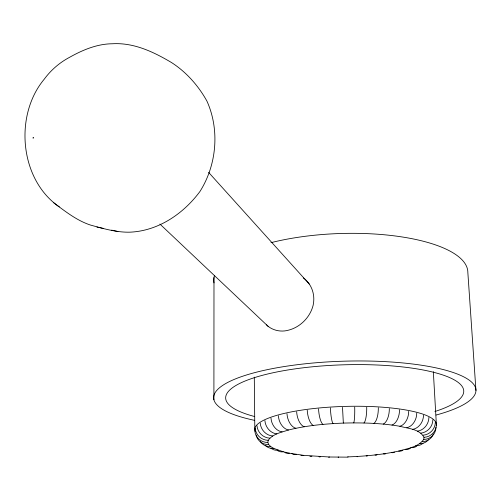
<?xml version="1.0" encoding="UTF-8"?>
<svg xmlns="http://www.w3.org/2000/svg" width="501" height="501" viewBox="0 0 501 501"><rect width="100%" height="100%" fill="white"/><g stroke="black" fill="none" stroke-linecap="round" stroke-linejoin="round"><path stroke-width="0.75" d="M213.902 399.729L213.99 277.535M347.982 456.749L347.932 457.144L329.464 457L303.8 455.384A12.331 6.488 -83.6 0 1 300.857 455.146M347.876 456.887C364.922 456.267 381.994 454.726 398.677 451.094C407.3 448.501 418.066 447.261 423.727 439.465L424.009 437.323C419.606 428.925 408.039 428.599 399.886 426.276C381.236 423.088 362.229 422.568 343.348 423.094C324.917 423.84 306.418 425.524 288.488 430.008C281.412 432.35 272.813 433.86 268.217 440.316L267.835 442.458L268.674 444.55L270.697 446.554L273.859 448.439L283.272 451.777L289.359 453.186L303.8 455.384M53.795 202.867C65.224 211.322 76.578 220.415 90.255 224.987C103.062 228.544 116.194 232.445 129.609 232.182C158.053 231.105 183.328 213.896 199.912 191.539C216.708 165.086 219.889 129.878 206.951 101.152C198.49 85.846 186.328 72.05 171.536 62.562C153.538 51.872 133.798 42.441 112.268 43.769C97.2 43.875 82.546 49.994 69.57 57.321C59.563 62.587 50.883 70.14 44.194 79.252C14.009 115.405 19.645 179.734 59.3 206.875M96.906 227.028L103.469 228.437M111.579 230.134L117.923 231.5M159.919 224.06L268.223 326.439C273.515 330.422 280.241 331.9 286.754 330.604L286.985 330.522C299.548 327.967 310.006 317.709 313.125 305.328A30.505 27.937 -40.4 0 0 304.395 278.688M303.374 278.055L304.395 278.688M208.616 172.388L309.242 284.004M343.348 423.094L342.509 407.363M475.95 390.492L467.84 272.394A127.116 42.823 -2 0 0 400.975 236.785A127.116 42.823 -2 0 0 270.985 242.666M433.334 371.704L436.346 424.003M254.295 377.14L254.821 430.096M268.223 326.433A29.215 22.282 -67.5 0 1 266.557 324.836M214.002 282.921A127.116 42.823 -2 0 1 214.503 275.494M254.564 420.339A131.212 32.828 -1.7 0 1 250.882 373.683A131.212 32.828 -1.7 0 1 437.674 368.235A131.212 32.828 -1.7 0 1 436.077 415.047M254.414 416.475A119.094 29.772 -1.7 0 1 262.706 375.243A119.094 29.772 -1.7 0 1 426.808 370.721A119.094 29.772 -1.7 0 1 434.887 411.503M255.184 431.374A90.838 20.572 -1.6 0 1 342.941 406.468A90.838 20.572 -1.6 0 1 436.315 425.305M432.864 419.769A13.132 12.431 -55.1 0 1 420.815 433.146M428.9 417.383A13.233 11.936 -66 0 1 417.339 431.192M423.508 415.154A13.327 11.229 -72.5 0 1 412.649 429.376M435.945 427.428A12.988 12.475 27.7 0 1 423.727 439.458M416.744 413.125A13.414 10.314 -76.9 0 1 406.806 427.722M408.703 411.34A13.489 9.206 -80.2 0 1 399.886 426.27M399.516 409.831A13.552 7.916 -82.8 0 1 392.007 425.048M435.356 422.268A13.045 12.694 -31.7 0 1 423.044 435.2M436.377 424.835A13.02 12.682 4.2 0 1 424.009 437.317M366.713 407.263A13.677 3.213 -88.8 0 1 363.976 422.988M378.33 407.77A13.646 4.891 -87 0 1 373.89 423.389M269.845 438.15A13.057 12.381 48.1 0 1 256.975 425.712M268.217 440.31A12.945 12.588 27.7 0 1 255.184 428.33M333.008 423.583A13.677 2.067 86.1 0 1 330.384 407.971M322.92 424.372A13.652 3.783 84.3 0 1 318.555 408.929M295.891 428.274A13.502 8.31 77.9 0 1 286.979 413.694M288.488 430.002A13.433 9.513 75 0 1 278.374 415.805M272.726 435.995A13.164 11.968 59.2 0 1 260.219 423.107M276.821 433.897A13.264 11.354 66.3 0 1 264.904 420.552M282.101 431.887A13.352 10.534 71.3 0 1 270.978 418.103M267.835 442.452A12.844 12.575 -9.3 0 1 254.846 430.923M313.257 425.43A13.615 5.417 82.4 0 1 307.238 410.225M354.695 407.125A13.69 1.465 89.5 0 1 353.731 422.888M389.333 408.628A13.602 6.469 -85.1 0 1 383.29 424.078M304.195 426.739A13.565 6.933 80.3 0 1 296.655 411.822M402.804 450.267A12.475 8.104 76 0 1 398.677 451.082M394.506 452.134A12.412 6.939 78.6 0 1 391.375 452.566M423.088 443.16A12.719 10.941 62.9 0 1 415.786 445.715M416.707 446.166A12.631 10.12 68.6 0 1 410.989 447.637M376.99 454.683A12.312 4.39 82.8 0 1 375.017 454.946M367.559 455.616A12.274 3.031 84.6 0 1 366.193 455.816M433.396 433.966A12.913 12.118 43.6 0 1 422.224 441.594M409.392 448.777A12.55 9.168 72.7 0 1 405.253 449.435M410.425 448.132A12.55 9.168 72.7 0 1 409.924 448.483M338.62 457.056A12.237 1.165 89.4 0 1 338.169 457.112M329.464 456.993A12.243 2.555 -89 0 1 328.631 457.169M320.527 456.693A12.262 3.914 -87.4 0 1 318.999 456.724M311.935 456.148A12.293 5.229 -85.6 0 1 309.887 456.154M357.551 456.687A12.249 1.647 86.2 0 1 357.107 456.467M385.676 453.718A12.356 5.693 80.8 0 1 383.447 453.856M428.368 439.79A12.813 11.611 54.9 0 1 419.556 443.692M273.859 448.433A12.644 11.341 -64.2 0 1 265.593 445.671M270.697 446.541A12.713 11.918 -54.7 0 1 260.476 441.776M289.359 453.173A12.431 8.768 -78.5 0 1 284.856 452.522M283.272 451.77A12.5 9.751 -75 0 1 277.704 450.675M278.074 450.18A12.569 10.615 -70.5 0 1 272.619 449.278M272.005 448.94A12.569 10.615 -70.5 0 1 270.872 448.113M296.235 454.382A12.381 7.672 -81.2 0 1 292.753 454.075M292.296 453.825A12.381 7.672 -81.2 0 1 291.858 453.53M268.674 444.537A12.782 12.337 -38.9 0 1 256.168 435.05M33.223 137.506L33.135 138.201L33.229 137.581"/></g></svg>
